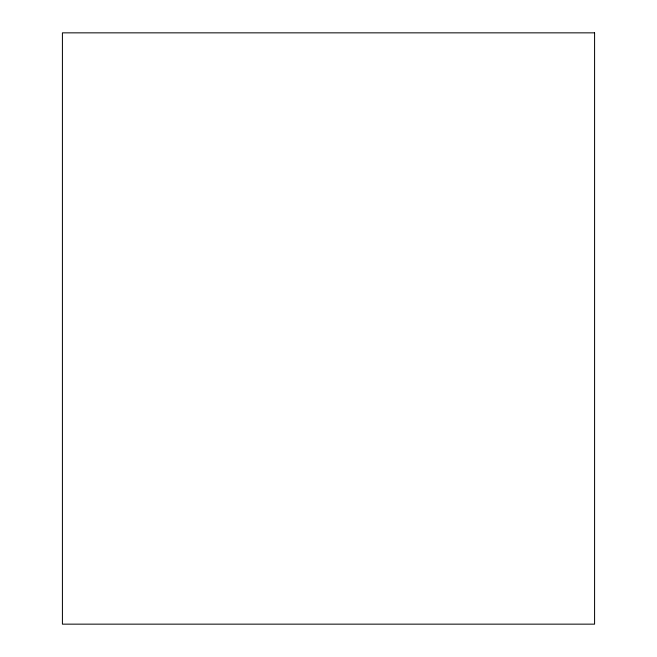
<?xml version="1.0" encoding="UTF-8"?>
<svg xmlns="http://www.w3.org/2000/svg" width="657" height="657" viewBox="0 0 657 657"><rect width="100%" height="100%" fill="white"/><g stroke="black" fill="none" stroke-linecap="round" stroke-linejoin="round"><path stroke-width="0.99" d="M594.585 32.85L62.415 32.85L62.415 624.15L594.585 624.15L594.585 32.85"/></g></svg>
